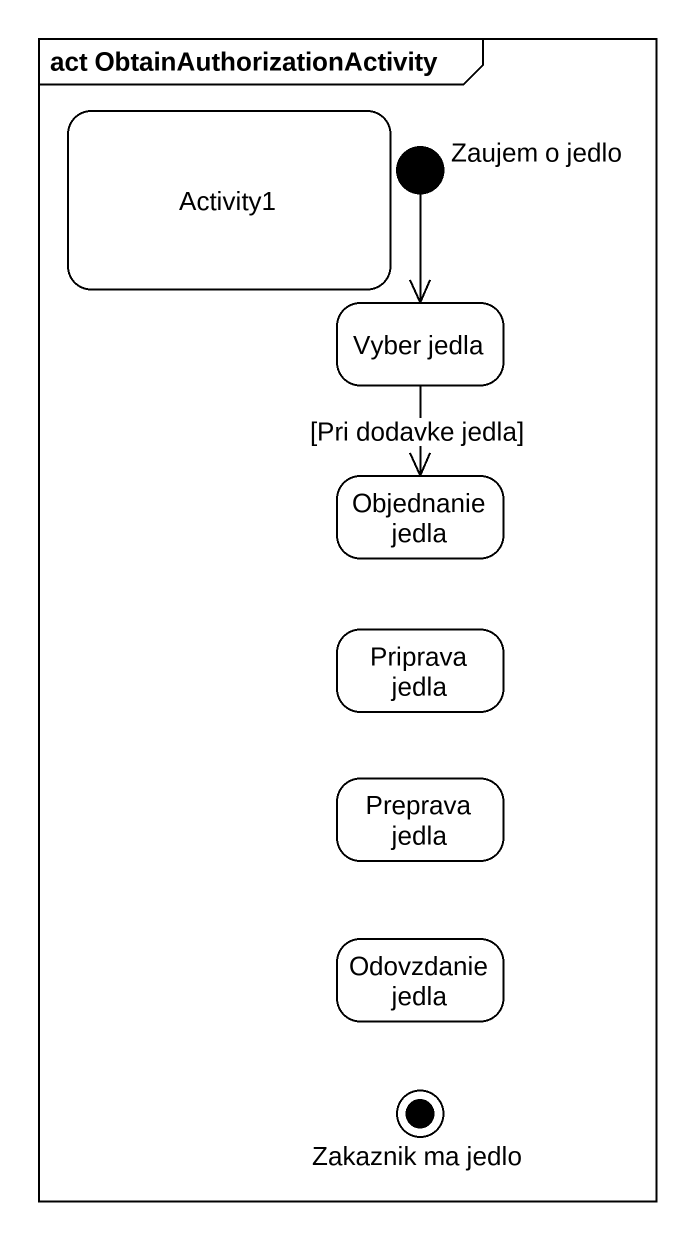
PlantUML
@startuml
mainframe act ObtainAuthorizationActivity
hide empty description
state Activity1
state "Zaujem o jedlo" as Zaujem_o_jedlo <<start>>
state "Vyber jedla" as Vyber_jedla
state "Objednanie jedla" as Objednanie_jedla
state "Priprava jedla" as Priprava_jedla
state "Preprava jedla" as Preprava_jedla
state "Odovzdanie jedla" as Odovzdanie_jedla
state "Zakaznik ma jedlo" as Zakaznik_ma_jedlo <<end>>
Zaujem_o_jedlo --> Vyber_jedla
Vyber_jedla --> Objednanie_jedla : [Pri dodavke jedla]
@enduml
